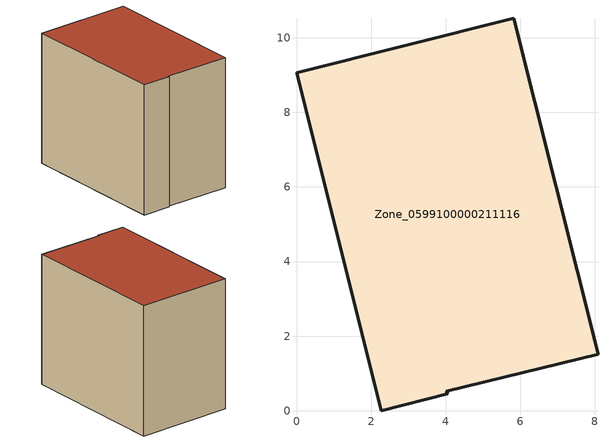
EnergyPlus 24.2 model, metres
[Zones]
Zone_0599100000211116
 floor ground (C_G): 8.09,1.52 4.02,0.52 4.06,0.45 2.27,0 0,9.06 5.83,10.52 z0
 wall outside (C_F): 8.09,1.52 5.83,10.52 0,9.06 2.27,0 4.06,0.45 4.02,0.52 8.09,1.52 z0:8.19
 roof outside (C_R): 4.02,0.52 8.09,1.52 5.83,10.52 0,9.06 2.27,0 4.06,0.45 z8.19
[BUILDING]
Pand.0599100000211116: North Axis=0; Terrain=City; Loads Convergence Tolerance Value=0.04; Temperature Convergence Tolerance Value=0.4; Solar Distribution=FullExterior; Maximum Number of Warmup Days=25; Minimum Number of Warmup Days=1
[Site:Location]
Rotterdam.The.Hague.AP_ZH_NLD Design_Conditions: Latitude=51.96; Longitude=4.45; Time Zone=1; Elevation=-4.5
[SITE:GROUNDTEMPERATURE:BUILDINGSURFACE]
18, 18, 18, 18, 18, 18, 18, 18, 18, 18, 18, 18
[MATERIAL] Thermal Absorptance=0.9; Solar Absorptance=0.7; Visible Absorptance=0.7
Name | Roughness | Thickness | Conductivity | Density | Specific Heat
G.TI.1965-1974 | MediumSmooth | 0.15 | 0.882353 | 540 | 1210
F.TI.1965-1974 | Rough | 0.3 | 0.697674 | 1920 | 840
R.TI.1965-1974 | MediumRough | 0.2 | 0.232558 | 1500 | 1000
[CONSTRUCTION]
C_G: G.TI.1965-1974
C_F: F.TI.1965-1974
C_R: R.TI.1965-1974
[ZONE]
Zone_0599100000211116: Type=1; Multiplier=1; Ceiling Height=Autocalculate; Volume=Autocalculate; Floor Area=autocalculate; Part of Total Floor Area=Yes
[ZONEINFILTRATION:DESIGNFLOWRATE]
Infil_Zone_0599100000211116: Zone or ZoneList or Space or SpaceList=Zone_0599100000211116; Schedule=AlwaysOn; Design Flow Rate Calculation Method=Flow/Area; Flow Rate per Floor Area=0.003; Constant Term Coefficient=1; Temperature Term Coefficient=0; Velocity Term Coefficient=0; Velocity Squared Term Coefficient=0
[HVACTEMPLATE:ZONE:IDEALLOADSAIRSYSTEM]
Zone_0599100000211116: Maximum Heating Supply Air Temperature=50; Minimum Cooling Supply Air Temperature=13; Maximum Heating Supply Air Humidity Ratio=0.0156; Minimum Cooling Supply Air Humidity Ratio=0.0077; Heating Limit=NoLimit; Cooling Limit=NoLimit; Dehumidification Control Type=ConstantSensibleHeatRatio; Cooling Sensible Heat Ratio=0.7; Dehumidification Setpoint=60; Humidification Control Type=None; Humidification Setpoint=30; Outdoor Air Method=None; Outdoor Air Flow Rate per Person=0.00944; Outdoor Air Flow Rate per Zone Floor Area=0; Outdoor Air Flow Rate per Zone=0; Demand Controlled Ventilation Type=None; Outdoor Air Economizer Type=NoEconomizer; Heat Recovery Type=None; Sensible Heat Recovery Effectiveness=0.7; Latent Heat Recovery Effectiveness=0.65
[ZONECONTROL:THERMOSTAT]
ThermostatControl_Zone_0599100000211116: Zone or ZoneList=Zone_0599100000211116; Control Type Schedule=DualSetpointControlType; Control 1=Thermostat_Zone_0599100000211116; Temperature Difference Between Cutout And Setpoint=0
[THERMOSTATSETPOINT:DUALSETPOINT]
Thermostat_Zone_0599100000211116: Heating Setpoint Temperature Schedule=HeatingSetpoint_Zone_0599100000211116; Cooling Setpoint Temperature Schedule=CoolingSetpoint_Zone_0599100000211116
[SCHEDULE:COMPACT]
HeatingSetpoint_Zone_0599100000211116: Through: 12/31, For: AllDays, Until: 24:00, 21
CoolingSetpoint_Zone_0599100000211116: Through: 12/31, For: AllDays, Until: 24:00, 24
DualSetpointControlType: Through: 12/31, For: AllDays, Until: 24:00, 4
AlwaysOn: Through: 12/31, For: AllDays, Until: 24:00, 1
